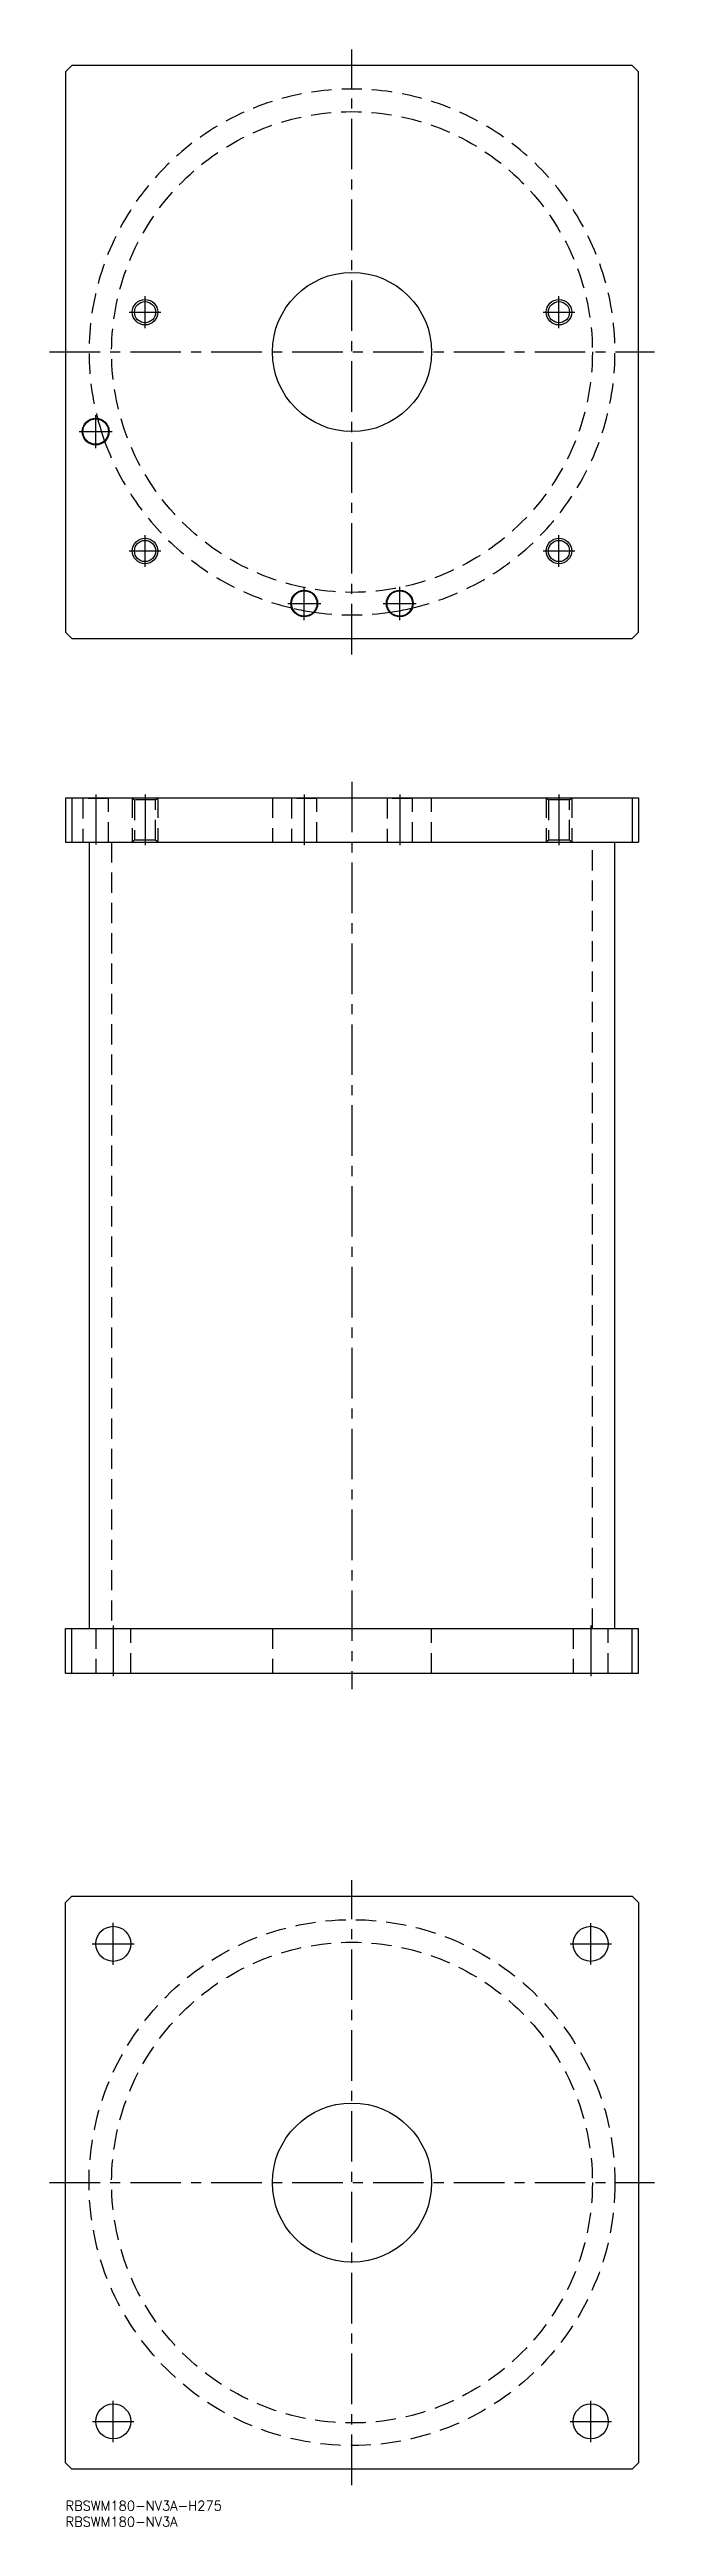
# Model space of a CAD drawing. Extents: x -5 to 185, y -8 to 770.
import ezdxf

# ---------------------------------------------------------------- set-up
doc = ezdxf.new("R2010")
doc.units = 0
doc.header["$LTSCALE"] = 0.5
doc.linetypes.add('CENTER', pattern=[50.8, 31.75, -6.35, 6.35, -6.35])
doc.linetypes.add('DASHED', pattern=[19.05, 12.7, -6.35])
for name, color, linetype in [('MSM_CENTER', 1, 'CENTER'), ('MSM_CONTINUOUS', 7, 'CONTINUOUS'), ('MSM_DASHED', 4, 'DASHED'), ('MSM_NARROW', 5, 'CONTINUOUS'), ('MSM_PART_NUMBER', 7, 'CONTINUOUS')]:
    doc.layers.add(name, color=color, linetype=linetype)
doc.styles.get("Standard").update_dxf_attribs({"font": 'txt.shx', "height": 3, "bigfont": 'bigfont.shx'})

msp = doc.modelspace()

# ---------------------------------------------------------------- linework, layer by layer
at = {"layer": 'MSM_CENTER'}
for p, q in [((90, 580), (90, 770)), ((25, 682.5), (25, 692.5)), ((155, 682.5), (155, 692.5)), ((20, 687.5), (30, 687.5)), ((150, 687.5), (160, 687.5)), ((-5, 675), (185, 675)), ((9.5, 644.8), (9.5, 655.2)), ((4.3, 650), (14.7, 650)), ((25, 607.5), (25, 617.5)), ((155, 607.5), (155, 617.5)), ((20, 612.5), (30, 612.5)), ((150, 612.5), (160, 612.5)), ((75, 590.8), (75, 601.2)), ((105, 590.8), (105, 601.2)), ((69.8, 596), (80.2, 596)), ((99.8, 596), (110.2, 596)), ((90, 540), (90, 255)), ((9.5, 536), (9.5, 520.3)), ((25, 536), (25, 520)), ((75, 536), (75, 520)), ((105, 536), (105, 520)), ((155, 536), (155, 520)), ((15, 275), (15, 259)), ((165, 275), (165, 259)), ((90, 5), (90, 195)), ((15, 168.44), (15, 181.56)), ((165, 168.5), (165, 181.5)), ((8.44, 175), (21.56, 175)), ((158.5, 175), (171.5, 175)), ((-5, 100), (185, 100)), ((15, 18.5), (15, 31.5)), ((165, 18.5), (165, 31.5)), ((8.5, 25), (21.5, 25)), ((158.5, 25), (171.5, 25))]:
    msp.add_line(p, q, dxfattribs=at)
at = {"layer": 'MSM_CONTINUOUS'}
for p, q in [((2, 765), (0, 763)), ((0, 763), (0, 587)), ((178, 765), (2, 765)), ((180, 763), (178, 765)), ((180, 587), (180, 763)), ((0, 587), (2, 585)), ((2, 585), (178, 585)), ((178, 585), (180, 587)), ((0, 535), (0, 521)), ((0, 535), (180, 535)), ((2, 535), (2, 521)), ((178, 535), (178, 521)), ((180, 535), (180, 521)), ((0, 521), (180, 521)), ((7.4, 521), (7.4, 274)), ((172.6, 274), (172.6, 521)), ((0, 260), (0, 274)), ((0, 274), (180, 274)), ((2, 260), (2, 274)), ((178, 260), (178, 274)), ((180, 260), (180, 274)), ((0, 260), (180, 260)), ((0, 188), (2, 190)), ((0, 12), (0, 188)), ((2, 190), (178, 190)), ((178, 190), (180, 188)), ((180, 188), (180, 12)), ((2, 10), (0, 12)), ((178, 10), (2, 10)), ((180, 12), (178, 10))]:
    msp.add_line(p, q, dxfattribs=at)
for centre, radius in [((90, 675), 25), ((25, 687.5), 3.3235), ((155, 687.5), 3.3235), ((9.5, 650), 4.2), ((9.5, 650), 4), ((25, 612.5), 3.3235), ((155, 612.5), 3.3235), ((75, 596), 4.2), ((75, 596), 4), ((105, 596), 4.2), ((105, 596), 4), ((15, 175), 5.5), ((165, 175), 5.5), ((90, 100), 25), ((15, 25), 5.5), ((165, 25), 5.5)]:
    msp.add_circle(centre, radius, dxfattribs=at)
for start, end in [(193.8760225, 199.3563251), (257.3287305, 261.1693355), (278.8306645, 282.6712695)]:
    msp.add_arc((90, 675), 82.6, start, end, dxfattribs=at)
at = {"layer": 'MSM_DASHED'}
for p, q in [((5.3, 535), (5.5, 534.8)), ((5.5, 534.8), (5.5, 521)), ((13.5, 534.8), (5.5, 534.8)), ((13.5, 534.8), (13.7, 535)), ((13.5, 521), (13.5, 534.8)), ((21, 535), (21.6765, 534.3235)), ((21, 535), (21, 521)), ((21.6765, 534.3235), (21.6765, 521.6765)), ((28.3235, 534.3235), (21.6765, 534.3235)), ((28.3235, 534.3235), (29, 535)), ((28.3235, 521.6765), (28.3235, 534.3235)), ((29, 535), (29, 521)), ((65, 535), (65, 521)), ((70.8, 535), (71, 534.8)), ((71, 534.8), (71, 521)), ((79, 534.8), (71, 534.8)), ((79, 534.8), (79.2, 535)), ((79, 521), (79, 534.8)), ((100.8, 535), (101, 534.8)), ((101, 534.8), (101, 521)), ((109, 534.8), (101, 534.8)), ((109, 534.8), (109.2, 535)), ((109, 521), (109, 534.8)), ((115, 521), (115, 535)), ((151, 535), (151.6765, 534.3235)), ((151, 535), (151, 521)), ((151.6765, 534.3235), (151.6765, 521.6765)), ((158.3235, 534.3235), (151.6765, 534.3235)), ((158.3235, 534.3235), (159, 535)), ((158.3235, 521.6765), (158.3235, 534.3235)), ((159, 535), (159, 521)), ((21.6765, 521.6765), (21, 521)), ((28.3235, 521.6765), (21.6765, 521.6765)), ((29, 521), (28.3235, 521.6765)), ((151.6765, 521.6765), (151, 521)), ((158.3235, 521.6765), (151.6765, 521.6765)), ((159, 521), (158.3235, 521.6765)), ((14.5, 521), (14.5, 274)), ((165.5, 274), (165.5, 521)), ((9.5, 274), (9.5, 260)), ((20.5, 260), (20.5, 274)), ((65, 274), (65, 260)), ((115, 260), (115, 274)), ((159.5, 274), (159.5, 260)), ((170.5, 260), (170.5, 274))]:
    msp.add_line(p, q, dxfattribs=at)
for centre, radius in [((90, 675), 75.5), ((90, 100), 82.6), ((90, 100), 75.5)]:
    msp.add_circle(centre, radius, dxfattribs=at)
for start, end in [(282.6712695, 195.1489793), (199.3563251, 257.3287305), (261.1693355, 278.8306645)]:
    msp.add_arc((90, 675), 82.6, start, end, dxfattribs=at)
at = {"layer": 'MSM_NARROW'}
for centre in [(25, 687.5), (155, 687.5), (25, 612.5), (155, 612.5)]:
    msp.add_circle(centre, 4, dxfattribs=at)

# ---------------------------------------------------------------- texts
at = {"layer": 'MSM_PART_NUMBER'}
for s, p in [('RBSWM180-NV3A-H275', (0, -3)), ('RBSWM180-NV3A', (0, -8))]:
    msp.add_text(s, height=3, dxfattribs=at).set_placement(p)

doc.saveas('drawing.dxf')
